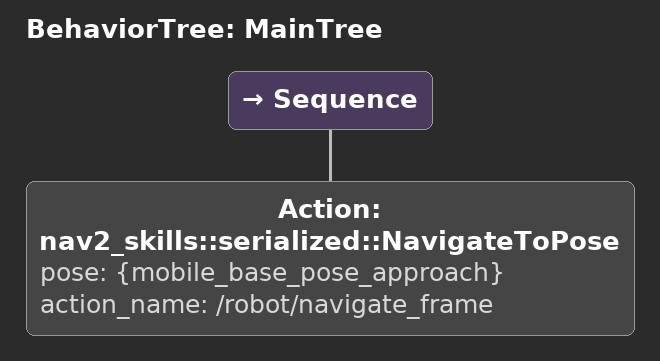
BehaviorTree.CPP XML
<?xml version="1.0"?>
<root
        BTCPP_format="4"
        main_tree_to_execute="MainTree">
    <include path="aruco_calibration_tree.xml"/>
    <include path="mobile_base_position_refinement_tree.xml"/>
    <BehaviorTree ID="MainTree">
        <Sequence>

            <Action
                    ID="nav2_skills::serialized::NavigateToPose"
                    pose="{mobile_base_pose_approach}"
                    action_name="/robot/navigate_frame"/>

        </Sequence>
    </BehaviorTree>
</root>
